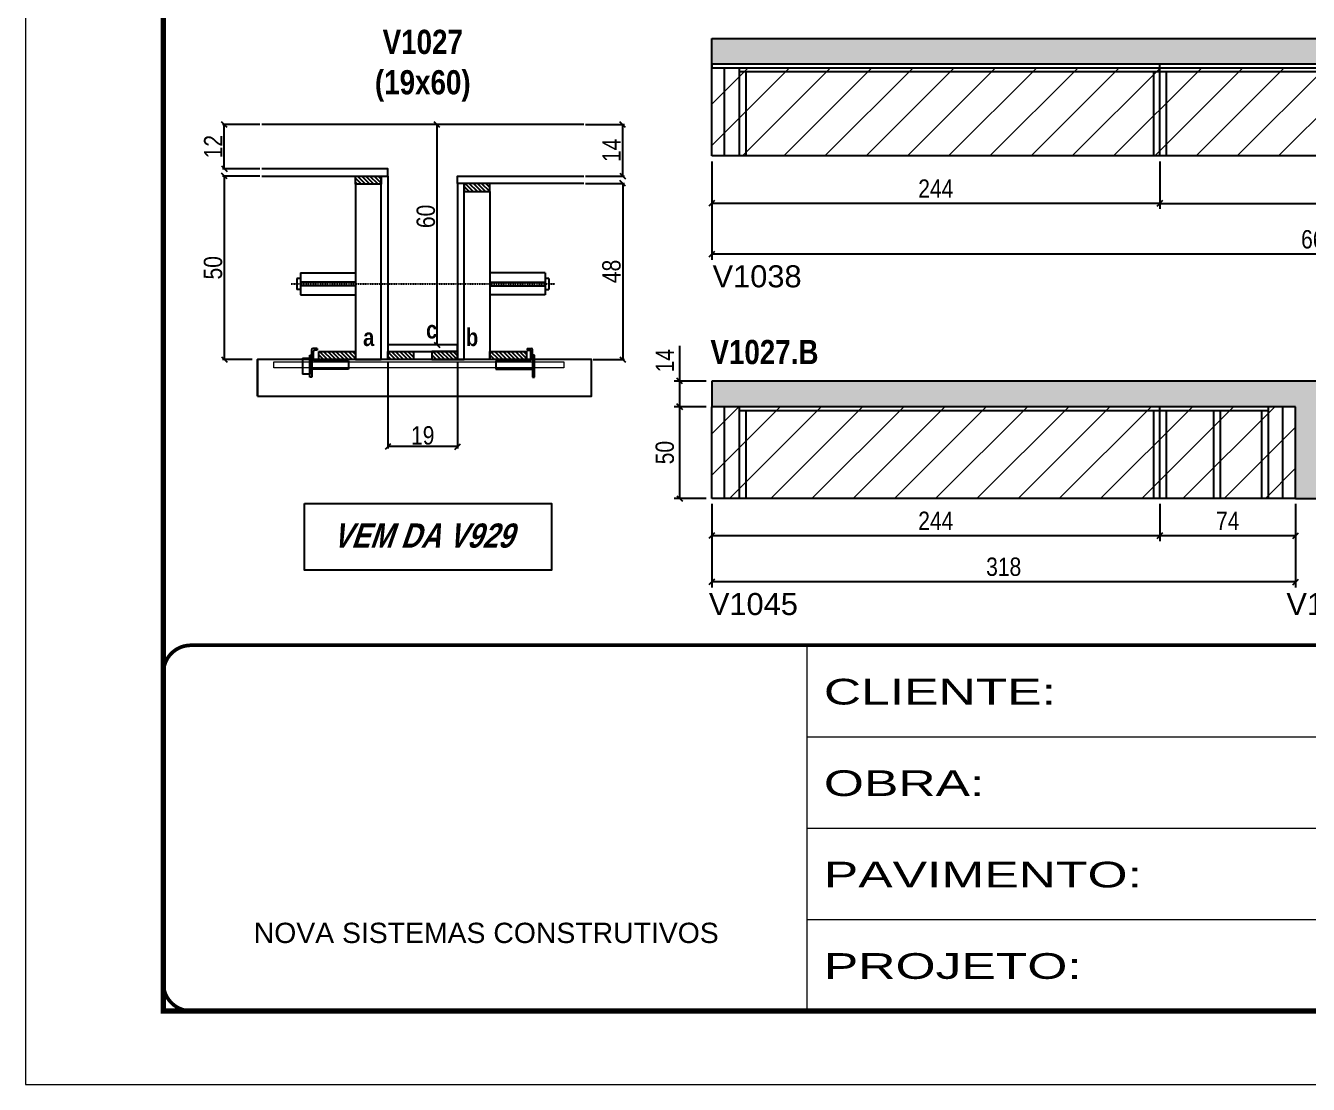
# Model space of a CAD drawing. Extents: x 3309 to 9563, y -2522 to 14608.
# Drawn here: x 3309 to 4008, y 7815 to 8392 of the extents above; entities that cross this region are included whole.
import ezdxf

# ---------------------------------------------------------------- set-up
doc = ezdxf.new("R2010")
doc.units = 0
for name, pattern in [('CONTINUO', [0]), ('DASHED', [0.75, 0.5, -0.25]), ('HIDDEN', [0.375, 0.25, -0.125])]:
    doc.linetypes.add(name, pattern=pattern)
for name, color, linetype in [('5', 5, 'Continuous'), ('barrote', 251, 'Continuous'), ('COTA', 241, 'Continuous'), ('detalhes', 4, 'Continuous'), ('NOMENCLATURA', 7, 'Continuous'), ('Painéis', 200, 'Continuous'), ('presilha', 1, 'Continuous'), ('SARR_2.2x10', 60, 'Continuous'), ('SARR_2.2x7', 40, 'Continuous'), ('SARR_3.5x7', 81, 'Continuous'), ('TENSOR', 3, 'Continuous')]:
    doc.layers.add(name, color=color, linetype=linetype)
for name, color, linetype, lineweight in [('CONCRETO', 251, 'Continuous', 25), ('Folhas', 255, 'Continuous', 9), ('Hachura', 251, 'Continuous', 9), ('SARRAFO DE PRESSAO', 251, 'DASHED', 9), ('SCO-___-LAJ', 2, 'Continuous', 0)]:
    doc.layers.add(name, color=color, linetype=linetype, lineweight=lineweight)
doc.styles.add('ARIAL', font='arial.ttf')
doc.styles.add('COTA TECNICA', font='techl___.ttf', dxfattribs={"height": 10})
doc.styles.add('COTA TECNICA 2X', font='techl___.ttf', dxfattribs={"height": 10})
doc.styles.get("Standard").update_dxf_attribs({"font": 'arial.ttf'})
doc.styles.add('TECNICA', font='techb___.ttf', dxfattribs={"height": 10})
doc.styles.add('Tecnologia', font='')
doc.styles.get('Tecnologia').set_extended_font_data('Forgotten Futurist')
doc.dimstyles.new('PAINEL', dxfattribs={"dimtxt": 10, "dimasz": 3, "dimexe": 3, "dimexo": 3, "dimgap": 3, "dimtad": 1, "dimdec": 1, "dimzin": 12, "dimdsep": 46, "dimtxsty": 'COTA TECNICA', "dimblk1": 'OBLIQUE', "dimblk2": 'OBLIQUE', "dimsah": 1, "dimcen": 0.9, "dimclrd": 4, "dimclre": 4, "dimclrt": 240, "dimadec": 1, "dimazin": 3, "dimtfac": 1, "dimtdec": 1, "dimtmove": 0, "dimatfit": 3, "dimfxl": 1, "dimtolj": 1, "dimtzin": 12, "dimarcsym": 0})
doc.dimstyles.new('SECAO', dxfattribs={"dimscale": 0.333333, "dimtxt": 5, "dimasz": 9, "dimexe": 3, "dimexo": 3, "dimgap": 3, "dimtad": 1, "dimdec": 1, "dimlfac": 0.5, "dimzin": 12, "dimdsep": 46, "dimtxsty": 'COTA TECNICA 2X', "dimblk1": 'OBLIQUE', "dimblk2": 'OBLIQUE', "dimsah": 1, "dimcen": 0.9, "dimclrd": 4, "dimclre": 4, "dimclrt": 240, "dimadec": 1, "dimazin": 3, "dimtfac": 1, "dimtdec": 1, "dimtmove": 0, "dimatfit": 3, "dimfxl": 1, "dimtolj": 1, "dimtzin": 12, "dimarcsym": 0})
pattern_1 = [(135, (36742.1346, -115302.2504), (-1.122532015, -1.122532015), [])]
pattern_2 = [(50, (-4768.5, -1539.268), (5.46554, -0.4781726), [0.5715, -6.2865]), (355, (-4768.5, -1539.268), (-1.0573026, 5.7317054), [0.4572, -5.0292175]), (100.451445, (-4768.0445, -1539.308), (4.4082374, 5.2535326), [0.4857003, -5.3427073]), (46.1842, (-4768.5, -1537.744), (8.1323712, -1.26127), [0.85725, -9.42975]), (96.63556, (-4767.822, -1537.849), (7.122124, 7.4227837), [0.7285507, -8.014068]), (351.18415, (-4768.5, -1537.744), (7.122124, 7.4227837), [0.685799, -7.543792]), (21, (-4767.738, -1538.125), (4.5484317, -3.067956), [0.5715, -6.2865]), (326, (-4767.738, -1538.125), (1.8540609, 5.525639), [0.4572, -5.0292]), (71.451445, (-4767.359, -1538.3806), (6.4024926, 2.457683), [0.4857003, -5.3426981]), (37.5, (-4768.5, -1539.268), (0.0926581, 2.53665117), [0, -4.96824, 0, -5.1054, 0, -5.04825]), (7.5, (-4768.5, -1539.268), (2.0045899, 3.00541724), [0, -2.91084, 0, -4.85394, 0, -1.92405]), (327.5, (-4770.1993, -1539.268), (4.06771786, -0.17186232), [0, -1.905, 0, -5.9436, 0, -7.8867]), (317.5, (-4770.9613, -1539.268), (4.4438754, 0.7627947), [0, -2.4765, 0, -3.94716, 0, -5.6007])]

# ---------------------------------------------------------------- blocks, each defined once
blk = doc.blocks.new('9999999999')
at = {"color": 30, "linetype": 'CONTINUO'}
for p, q in [((98564.56, 34230.21), (98564.56, 34429.45)), ((98564.56, 34379.64), (99583.98, 34379.64)), ((98564.56, 34329.83), (99487.98, 34329.83)), ((98564.56, 34280.02), (99487.98, 34280.02))]:
    blk.add_line(p, q, dxfattribs=at)
at = {"color": 30, "linetype": 'CONTINUO', "const_width": 2}
blk.add_lwpolyline([(99583.98, 34230.21), (99583.98, 34414.45, 0.414214), (99568.98, 34429.45), (98228.98, 34429.45, 0.414214), (98213.98, 34414.45), (98213.98, 34245.21, 0.414214), (98228.98, 34230.21), (99583.98, 34230.21)], format="xyb", dxfattribs=at)
at = {"layer": 'Folhas'}
blk.add_lwpolyline([(98138.98, 34190.21), (99623.98, 34190.21), (99623.98, 35240.21), (98138.98, 35240.21)], close=True, dxfattribs=at)
at = {"layer": 'Folhas', "color": 30, "const_width": 3}
blk.add_lwpolyline([(98213.98, 34230.21), (99583.98, 34230.21), (99583.98, 35200.21), (98213.98, 35200.21)], close=True, dxfattribs=at)
at = {"color": 7, "linetype": 'Continuous', "ltscale": 5, "style": 'ARIAL'}
blk.add_text('NOVA SISTEMAS CONSTRUTIVOS', height=11.0592, dxfattribs=at).set_placement((98263.19, 34267.21))
at = {"layer": 'Folhas', "color": 7, "style": 'Tecnologia', "width": 1.5}
for s, p in [('CLIENTE:', (98573.65, 34397.17)), ('OBRA:', (98573.65, 34347.31)), ('PAVIMENTO:', (98573.65, 34297.5)), ('PROJETO:', (98573.65, 34247.69))]:
    blk.add_text(s, height=14, dxfattribs=at).set_placement(p)
blk = doc.blocks.new('_Oblique')
at = {"color": 0, "linetype": 'ByBlock', "lineweight": -2}
blk.add_line((-0.5, -0.5), (0.5, 0.5), dxfattribs=at)
blk = doc.blocks.new('*D666')
at = {"layer": 'COTA', "color": 4, "lineweight": -2, "transparency": 16777216}
for p, q in [((3506.6, 8208.92), (3506.6, 8161.45)), ((3544.6, 8208.92), (3544.6, 8161.45)), ((3544.6, 8162.45), (3506.6, 8162.45))]:
    blk.add_line(p, q, dxfattribs=at)
at = {"layer": 'Defpoints', "color": 0, "transparency": 16777216}
for p in [(3506.6, 8209.92), (3544.6, 8209.92), (3506.6, 8162.45)]:
    blk.add_point(p, dxfattribs=at)
at = {"layer": 'COTA', "color": 4, "lineweight": -2, "transparency": 16777216, "xscale": 3, "yscale": 3, "zscale": 3, "rotation": 180}
blk.add_blockref('_Oblique', (3506.6, 8162.45), dxfattribs=at)
at = {"layer": 'COTA', "color": 4, "lineweight": -2, "transparency": 16777216, "xscale": 3, "yscale": 3, "zscale": 3}
blk.add_blockref('_Oblique', (3544.6, 8162.45), dxfattribs=at)
at = {"layer": 'COTA', "color": 240, "transparency": 16777216, "insert": (3525.6, 8168.53), "char_height": 10, "attachment_point": 5, "style": 'COTA TECNICA 2X'}
blk.add_mtext('\\A1;19', dxfattribs=at)
blk = doc.blocks.new('PRESILHA METÁLICA 1')
at = {"layer": 'presilha'}
for p, q in [((12, 21), (8.6, 21)), ((12, 21), (12, 19.5)), ((0, 13), (6, 13)), ((0, 13), (0, 0)), ((6, 15.5), (7.5, 15.5)), ((6, -2.5), (6, 15.5)), ((6, 13), (6, 0)), ((7.5, 10.6), (7.5, 19.9)), ((7.5, 15.5), (7.5, -2.5)), ((9, 11.6), (9, 18.9)), ((12, 19.5), (9.6, 19.5)), ((37.5, 11), (9.6, 11)), ((37.5, 11), (37.5, 4.1)), ((6, 0), (0, 0)), ((37.5, 4.1), (7.5, 4.1)), ((7.5, -2.5), (6, -2.5))]:
    blk.add_line(p, q, dxfattribs=at)
for centre, radius, start, end in [((8.6, 19.9), 1.14, 90, 180), ((9.6, 18.9), 0.57, 90, 180), ((9.6, 11.6), 0.57, 180, 270)]:
    blk.add_arc(centre, radius, start, end, dxfattribs=at)
blk = doc.blocks.new('PRESILHA METÁLICA 2')
at = {"layer": 'presilha'}
for p, q in [((-5.2, 23.5), (-5.2, 22)), ((-5.2, 23.5), (-1.9, 23.5)), ((-5.2, 22), (-2.8, 22)), ((-2.2, 14.1), (-2.2, 21.4)), ((-0.8, 14.6), (-0.8, 22.4)), ((-30.8, 13.5), (-30.8, 6.6)), ((-30.8, 13.5), (-2.8, 13.5)), ((0.8, 18), (-0.8, 18)), ((-0.8, 18), (-0.8, 0)), ((0.8, 0), (0.8, 18)), ((-30.8, 6.6), (-0.8, 6.6)), ((-0.8, 0), (0.8, 0))]:
    blk.add_line(p, q, dxfattribs=at)
for centre, radius, start, end in [((-2.8, 21.4), 0.57, 0, 90), ((-1.9, 22.4), 1.14, 0, 90), ((-2.8, 14.1), 0.57, 270, 0)]:
    blk.add_arc(centre, radius, start, end, dxfattribs=at)
blk = doc.blocks.new('*D667')
at = {"layer": 'COTA', "color": 4, "lineweight": -2, "transparency": 16777216}
for p, q in [((3436.9, 8309.92), (3416.55, 8309.92)), ((3417.55, 8309.92), (3417.55, 8209.92)), ((3432.78, 8209.92), (3416.55, 8209.92))]:
    blk.add_line(p, q, dxfattribs=at)
at = {"layer": 'Defpoints', "color": 0, "transparency": 16777216}
for p in [(3437.9, 8309.92), (3417.55, 8209.92), (3433.78, 8209.92)]:
    blk.add_point(p, dxfattribs=at)
at = {"layer": 'COTA', "color": 4, "lineweight": -2, "transparency": 16777216, "xscale": 3, "yscale": 3, "zscale": 3}
for p, rotation in [((3417.55, 8309.92), 90), ((3417.55, 8209.92), 270)]:
    blk.add_blockref('_Oblique', p, dxfattribs=dict(at, rotation=rotation))
at = {"layer": 'COTA', "color": 240, "transparency": 16777216, "insert": (3411.44, 8259.92), "char_height": 10, "attachment_point": 5, "rotation": 90, "style": 'COTA TECNICA 2X'}
blk.add_mtext('\\A1;50', dxfattribs=at)
blk = doc.blocks.new('*D668')
at = {"layer": 'COTA', "color": 4, "lineweight": -2, "transparency": 16777216}
for p, q in [((3614.29, 8305.92), (3635.51, 8305.92)), ((3634.51, 8305.92), (3634.51, 8209.92)), ((3618.41, 8209.92), (3635.51, 8209.92))]:
    blk.add_line(p, q, dxfattribs=at)
at = {"layer": 'Defpoints', "color": 0, "transparency": 16777216}
for p in [(3613.29, 8305.92), (3617.41, 8209.92), (3634.51, 8209.92)]:
    blk.add_point(p, dxfattribs=at)
at = {"layer": 'COTA', "color": 4, "lineweight": -2, "transparency": 16777216, "xscale": 3, "yscale": 3, "zscale": 3}
for p, rotation in [((3634.51, 8305.92), 90), ((3634.51, 8209.92), 270)]:
    blk.add_blockref('_Oblique', p, dxfattribs=dict(at, rotation=rotation))
at = {"layer": 'COTA', "color": 240, "transparency": 16777216, "insert": (3628.42, 8257.92), "char_height": 10, "attachment_point": 5, "rotation": 90, "style": 'COTA TECNICA 2X'}
blk.add_mtext('\\A1;48', dxfattribs=at)
blk = doc.blocks.new('*D669')
at = {"layer": 'COTA', "color": 4, "lineweight": -2, "transparency": 16777216}
for p, q in [((3543.6, 8337.92), (3532.42, 8337.92)), ((3533.42, 8217.92), (3533.42, 8337.92)), ((3543.6, 8217.92), (3532.42, 8217.92))]:
    blk.add_line(p, q, dxfattribs=at)
at = {"layer": 'Defpoints', "color": 0, "transparency": 16777216}
for p in [(3533.42, 8337.92), (3544.6, 8337.92), (3544.6, 8217.92)]:
    blk.add_point(p, dxfattribs=at)
at = {"layer": 'COTA', "color": 4, "lineweight": -2, "transparency": 16777216, "xscale": 3, "yscale": 3, "zscale": 3}
for p, rotation in [((3533.42, 8337.92), 90), ((3533.42, 8217.92), 270)]:
    blk.add_blockref('_Oblique', p, dxfattribs=dict(at, rotation=rotation))
at = {"layer": 'COTA', "color": 240, "transparency": 16777216, "insert": (3527.32, 8287.92), "char_height": 10, "attachment_point": 5, "rotation": 90, "style": 'COTA TECNICA 2X'}
blk.add_mtext('\\A1;60', dxfattribs=at)
blk = doc.blocks.new('*D670')
at = {"layer": 'COTA', "color": 4, "lineweight": -2, "transparency": 16777216}
for p, q in [((3614.29, 8337.92), (3635.51, 8337.92)), ((3634.51, 8309.92), (3634.51, 8337.92)), ((3614.29, 8309.92), (3635.51, 8309.92))]:
    blk.add_line(p, q, dxfattribs=at)
at = {"layer": 'Defpoints', "color": 0, "transparency": 16777216}
for p in [(3613.29, 8337.92), (3634.51, 8337.92), (3613.29, 8309.92)]:
    blk.add_point(p, dxfattribs=at)
at = {"layer": 'COTA', "color": 4, "lineweight": -2, "transparency": 16777216, "xscale": 3, "yscale": 3, "zscale": 3}
for p, rotation in [((3634.51, 8337.92), 90), ((3634.51, 8309.92), 270)]:
    blk.add_blockref('_Oblique', p, dxfattribs=dict(at, rotation=rotation))
at = {"layer": 'COTA', "color": 240, "transparency": 16777216, "insert": (3628.44, 8323.92), "char_height": 10, "attachment_point": 5, "rotation": 90, "style": 'COTA TECNICA 2X'}
blk.add_mtext('\\A1;14', dxfattribs=at)
blk = doc.blocks.new('*D679')
at = {"layer": 'COTA', "color": 4, "lineweight": -2, "transparency": 16777216}
for p, q in [((3436.9, 8337.92), (3416.55, 8337.92)), ((3417.55, 8313.92), (3417.55, 8337.92)), ((3436.9, 8313.92), (3416.55, 8313.92))]:
    blk.add_line(p, q, dxfattribs=at)
at = {"layer": 'Defpoints', "color": 0, "transparency": 16777216}
for p in [(3417.55, 8337.92), (3437.9, 8337.92), (3437.9, 8313.92)]:
    blk.add_point(p, dxfattribs=at)
at = {"layer": 'COTA', "color": 4, "lineweight": -2, "transparency": 16777216, "xscale": 3, "yscale": 3, "zscale": 3}
for p, rotation in [((3417.55, 8337.92), 90), ((3417.55, 8313.92), 270)]:
    blk.add_blockref('_Oblique', p, dxfattribs=dict(at, rotation=rotation))
at = {"layer": 'COTA', "color": 240, "transparency": 16777216, "insert": (3411.49, 8325.92), "char_height": 10, "attachment_point": 5, "rotation": 90, "style": 'COTA TECNICA 2X'}
blk.add_mtext('\\A1;12', dxfattribs=at)
blk = doc.blocks.new('*D671')
at = {"layer": 'COTA', "color": 4, "linetype": 'ByBlock', "lineweight": -2, "transparency": 16777216}
for p, q in [((3682.99, 8317.91), (3682.99, 8291.99)), ((3926.99, 8317.91), (3926.99, 8291.99)), ((3926.99, 8294.99), (3682.99, 8294.99))]:
    blk.add_line(p, q, dxfattribs=at)
at = {"layer": 'Defpoints', "color": 0, "linetype": 'ByBlock', "transparency": 16777216}
for p in [(3682.99, 8320.91), (3926.99, 8320.91), (3682.99, 8294.99)]:
    blk.add_point(p, dxfattribs=at)
at = {"layer": 'COTA', "color": 4, "linetype": 'ByBlock', "lineweight": -2, "transparency": 16777216, "xscale": 3, "yscale": 3, "zscale": 3, "rotation": 180}
blk.add_blockref('_Oblique', (3682.99, 8294.99), dxfattribs=at)
at = {"layer": 'COTA', "color": 4, "linetype": 'ByBlock', "lineweight": -2, "transparency": 16777216, "xscale": 3, "yscale": 3, "zscale": 3}
blk.add_blockref('_Oblique', (3926.99, 8294.99), dxfattribs=at)
at = {"layer": 'COTA', "color": 240, "linetype": 'ByBlock', "transparency": 16777216, "insert": (3804.99, 8303.06), "char_height": 10, "attachment_point": 5, "style": 'COTA TECNICA'}
blk.add_mtext('\\A1;244', dxfattribs=at)
blk = doc.blocks.new('*D680')
at = {"layer": 'COTA', "color": 4, "linetype": 'ByBlock', "lineweight": -2, "transparency": 16777216}
for p, q in [((3682.99, 8317.91), (3682.99, 8264.28)), ((4343.99, 8317.91), (4343.99, 8264.28)), ((4343.99, 8267.28), (3682.99, 8267.28))]:
    blk.add_line(p, q, dxfattribs=at)
at = {"layer": 'Defpoints', "color": 0, "linetype": 'ByBlock', "transparency": 16777216}
for p in [(3682.99, 8320.91), (4343.99, 8320.91), (3682.99, 8267.28)]:
    blk.add_point(p, dxfattribs=at)
at = {"layer": 'COTA', "color": 4, "linetype": 'ByBlock', "lineweight": -2, "transparency": 16777216, "xscale": 3, "yscale": 3, "zscale": 3, "rotation": 180}
blk.add_blockref('_Oblique', (3682.99, 8267.28), dxfattribs=at)
at = {"layer": 'COTA', "color": 4, "linetype": 'ByBlock', "lineweight": -2, "transparency": 16777216, "xscale": 3, "yscale": 3, "zscale": 3}
blk.add_blockref('_Oblique', (4343.99, 8267.28), dxfattribs=at)
at = {"layer": 'COTA', "color": 240, "linetype": 'ByBlock', "transparency": 16777216, "insert": (4013.49, 8275.38), "char_height": 10, "attachment_point": 5, "style": 'COTA TECNICA'}
blk.add_mtext('\\A1;661', dxfattribs=at)
blk = doc.blocks.new('*D672')
at = {"layer": 'COTA', "color": 4, "lineweight": -2, "transparency": 16777216}
for p, q in [((3926.99, 8317.91), (3926.99, 8291.99)), ((4170.99, 8317.91), (4170.99, 8291.99)), ((3926.99, 8294.99), (4170.99, 8294.99))]:
    blk.add_line(p, q, dxfattribs=at)
at = {"layer": 'Defpoints', "color": 0, "transparency": 16777216}
for p in [(3926.99, 8320.91, 0), (4170.99, 8320.91, 0), (4170.99, 8294.99)]:
    blk.add_point(p, dxfattribs=at)
at = {"layer": 'COTA', "color": 4, "lineweight": -2, "transparency": 16777216, "xscale": 3, "yscale": 3, "zscale": 3, "rotation": 180}
blk.add_blockref('_Oblique', (3926.99, 8294.99), dxfattribs=at)
at = {"layer": 'COTA', "color": 4, "lineweight": -2, "transparency": 16777216, "xscale": 3, "yscale": 3, "zscale": 3}
blk.add_blockref('_Oblique', (4170.99, 8294.99), dxfattribs=at)
at = {"layer": 'COTA', "color": 240, "transparency": 16777216, "insert": (4048.99, 8303.06), "char_height": 10, "attachment_point": 5, "style": 'COTA TECNICA'}
blk.add_mtext('\\A1;244', dxfattribs=at)
blk = doc.blocks.new('*D685')
at = {"layer": 'COTA', "color": 4, "linetype": 'ByBlock', "lineweight": -2, "transparency": 16777216}
for p, q in [((3682.99, 8131.22), (3682.99, 8085.73)), ((4000.95, 8131.22), (4000.95, 8085.73)), ((4000.95, 8088.73), (3682.99, 8088.73))]:
    blk.add_line(p, q, dxfattribs=at)
at = {"layer": 'Defpoints', "color": 0, "linetype": 'ByBlock', "transparency": 16777216}
for p in [(3682.99, 8134.22), (4000.95, 8134.22), (3682.99, 8088.73)]:
    blk.add_point(p, dxfattribs=at)
at = {"layer": 'COTA', "color": 4, "linetype": 'ByBlock', "lineweight": -2, "transparency": 16777216, "xscale": 3, "yscale": 3, "zscale": 3, "rotation": 180}
blk.add_blockref('_Oblique', (3682.99, 8088.73), dxfattribs=at)
at = {"layer": 'COTA', "color": 4, "linetype": 'ByBlock', "lineweight": -2, "transparency": 16777216, "xscale": 3, "yscale": 3, "zscale": 3}
blk.add_blockref('_Oblique', (4000.95, 8088.73), dxfattribs=at)
at = {"layer": 'COTA', "color": 240, "linetype": 'ByBlock', "transparency": 16777216, "insert": (3841.97, 8096.97), "char_height": 10, "attachment_point": 5, "style": 'COTA TECNICA'}
blk.add_mtext('\\A1;318', dxfattribs=at)
blk = doc.blocks.new('*D686')
at = {"layer": 'COTA', "color": 4, "lineweight": -2, "transparency": 16777216}
for p, q in [((3682.99, 8131.22), (3682.99, 8110.98)), ((3926.99, 8131.22), (3926.99, 8110.98)), ((3682.99, 8113.98), (3926.99, 8113.98))]:
    blk.add_line(p, q, dxfattribs=at)
at = {"layer": 'Defpoints', "color": 0, "transparency": 16777216}
for p in [(3682.99, 8134.22), (3926.99, 8134.22), (3926.99, 8113.98)]:
    blk.add_point(p, dxfattribs=at)
at = {"layer": 'COTA', "color": 4, "lineweight": -2, "transparency": 16777216, "xscale": 3, "yscale": 3, "zscale": 3, "rotation": 180}
blk.add_blockref('_Oblique', (3682.99, 8113.98), dxfattribs=at)
at = {"layer": 'COTA', "color": 4, "lineweight": -2, "transparency": 16777216, "xscale": 3, "yscale": 3, "zscale": 3}
blk.add_blockref('_Oblique', (3926.99, 8113.98), dxfattribs=at)
at = {"layer": 'COTA', "color": 240, "transparency": 16777216, "insert": (3804.99, 8122.05), "char_height": 10, "attachment_point": 5, "style": 'COTA TECNICA'}
blk.add_mtext('\\A1;244', dxfattribs=at)
blk = doc.blocks.new('*D687')
at = {"layer": 'COTA', "color": 4, "lineweight": -2, "transparency": 16777216}
for p, q in [((3926.99, 8131.22), (3926.99, 8110.98)), ((4000.95, 8131.22), (4000.95, 8110.98)), ((3926.99, 8113.98), (4000.95, 8113.98))]:
    blk.add_line(p, q, dxfattribs=at)
at = {"layer": 'Defpoints', "color": 0, "transparency": 16777216}
for p in [(3926.99, 8134.22), (4000.95, 8134.22), (4000.95, 8113.98)]:
    blk.add_point(p, dxfattribs=at)
at = {"layer": 'COTA', "color": 4, "lineweight": -2, "transparency": 16777216, "xscale": 3, "yscale": 3, "zscale": 3, "rotation": 180}
blk.add_blockref('_Oblique', (3926.99, 8113.98), dxfattribs=at)
at = {"layer": 'COTA', "color": 4, "lineweight": -2, "transparency": 16777216, "xscale": 3, "yscale": 3, "zscale": 3}
blk.add_blockref('_Oblique', (4000.95, 8113.98), dxfattribs=at)
at = {"layer": 'COTA', "color": 240, "transparency": 16777216, "insert": (3963.97, 8122.05), "char_height": 10, "attachment_point": 5, "style": 'COTA TECNICA'}
blk.add_mtext('\\A1;74', dxfattribs=at)
blk = doc.blocks.new('*D692')
at = {"layer": 'COTA', "color": 4, "lineweight": -2, "transparency": 16777216}
for p, q in [((3679.99, 8184.22), (3662.56, 8184.22)), ((3665.56, 8134.22), (3665.56, 8184.22)), ((3679.99, 8134.22), (3662.56, 8134.22))]:
    blk.add_line(p, q, dxfattribs=at)
at = {"layer": 'Defpoints', "color": 0, "transparency": 16777216}
for p in [(3665.56, 8184.22), (3682.99, 8184.22, 0), (3682.99, 8134.22, 0)]:
    blk.add_point(p, dxfattribs=at)
at = {"layer": 'COTA', "color": 4, "lineweight": -2, "transparency": 16777216, "xscale": 3, "yscale": 3, "zscale": 3}
for p, rotation in [((3665.56, 8184.22), 90), ((3665.56, 8134.22), 270)]:
    blk.add_blockref('_Oblique', p, dxfattribs=dict(at, rotation=rotation))
at = {"layer": 'COTA', "color": 240, "transparency": 16777216, "insert": (3657.45, 8159.22), "char_height": 10, "attachment_point": 5, "rotation": 90, "style": 'COTA TECNICA'}
blk.add_mtext('\\A1;50', dxfattribs=at)
blk = doc.blocks.new('*D693')
at = {"layer": 'COTA', "color": 4, "lineweight": -2, "transparency": 16777216}
for p, q in [((3665.56, 8198.22), (3665.56, 8217.34)), ((3679.99, 8198.22), (3662.56, 8198.22)), ((3665.56, 8184.22), (3665.56, 8198.22)), ((3679.99, 8184.22), (3662.56, 8184.22))]:
    blk.add_line(p, q, dxfattribs=at)
at = {"layer": 'Defpoints', "color": 0, "transparency": 16777216}
for p in [(3665.56, 8198.22), (3682.99, 8198.22, 0), (3682.99, 8184.22, 0)]:
    blk.add_point(p, dxfattribs=at)
at = {"layer": 'COTA', "color": 4, "lineweight": -2, "transparency": 16777216, "xscale": 3, "yscale": 3, "zscale": 3}
for p, rotation in [((3665.56, 8198.22), 90), ((3665.56, 8184.22), 270)]:
    blk.add_blockref('_Oblique', p, dxfattribs=dict(at, rotation=rotation))
at = {"layer": 'COTA', "color": 240, "transparency": 16777216, "insert": (3657.49, 8209.28), "char_height": 10, "attachment_point": 5, "rotation": 90, "style": 'COTA TECNICA'}
blk.add_mtext('\\A1;14', dxfattribs=at)

msp = doc.modelspace()

# ---------------------------------------------------------------- hatches: boundary and pattern name
at = {"layer": 'COTA'}
h = msp.add_hatch(dxfattribs=at)
h.set_pattern_fill('AR-CONC', color=256, scale=0.03)
h.set_pattern_definition(pattern_2)
h.paths.add_polyline_path([(4373.99, 8370.91), (4664.49, 8370.91), (4664.49, 8384.91), (3682.99, 8384.91), (3682.99, 8370.91), (4343.99, 8370.91), (4343.99, 8320.91), (4373.99, 8320.91)])
h = msp.add_hatch(dxfattribs=at)
h.set_pattern_fill('AR-CONC', color=256, scale=0.03)
h.set_pattern_definition(pattern_2)
h.paths.add_polyline_path([(4000.95, 8134.22), (4030.95, 8134.22), (4030.95, 8182.22), (4688.95, 8182.22), (4688.95, 8198.22), (3682.99, 8198.22), (3682.99, 8184.22), (4000.95, 8184.22)])
at = {"layer": 'Hachura', "linetype": 'ByBlock'}
h = msp.add_hatch(dxfattribs=at)
h.set_pattern_fill('ANSI31', color=256, scale=5)
h.set_pattern_definition([(45, (-4768.5, -1539.268), (-11.22532, 11.22532), [])])
h.paths.add_polyline_path([(3926.99, 8368.91), (3682.99, 8368.91), (3682.99, 8320.91), (3926.99, 8320.91)])
h.paths.add_polyline_path([(3926.99, 8368.91), (3926.99, 8320.91), (4170.99, 8320.91), (4170.99, 8368.91)])
h.paths.add_polyline_path([(4343.99, 8320.91), (4343.99, 8368.91), (4170.99, 8368.91), (4170.99, 8320.91)])
h.paths.add_polyline_path([(3682.99, 8184.22), (3682.99, 8134.22), (3926.99, 8134.22), (3926.99, 8184.22)])
h.paths.add_polyline_path([(4000.95, 8184.22), (3926.99, 8184.22), (3926.99, 8134.22), (4000.95, 8134.22)])
h.paths.add_polyline_path([(4444.95, 8134.22), (4444.95, 8182.22), (4200.95, 8182.22), (4200.95, 8134.22)])
h.paths.add_polyline_path([(4688.95, 8134.22), (4688.95, 8182.22), (4444.95, 8182.22), (4444.95, 8134.22)])
at = {"layer": 'SARR_2.2x10'}
h = msp.add_hatch(dxfattribs=at)
h.set_pattern_fill('ANSI31', color=256, scale=0.5, angle=90)
h.set_pattern_definition([(135, (36662.5346, -115302.2504), (-1.122532015, -1.122532015), [])])
h.paths.add_polyline_path([(3469, 8214.32), (3469, 8209.92), (3489, 8209.92), (3489, 8214.32)])
h = msp.add_hatch(dxfattribs=at)
h.set_pattern_fill('ANSI31', color=256, scale=0.5, angle=90)
h.set_pattern_definition([(135, (36755.7346, -115302.2504), (-1.122532015, -1.122532015), [])])
h.paths.add_polyline_path([(3562.2, 8214.32), (3562.2, 8209.92), (3582.2, 8209.92), (3582.2, 8214.32)])
at = {"layer": 'SARR_2.2x7'}
h = msp.add_hatch(dxfattribs=at)
h.set_pattern_fill('ANSI31', color=256, scale=0.5, angle=90)
h.set_pattern_definition([(135, (36676.5346, -115206.6504), (-1.122532015, -1.122532015), [])])
h.paths.add_polyline_path([(3503, 8309.92), (3503, 8305.52), (3489, 8305.52), (3489, 8309.92)])
h = msp.add_hatch(dxfattribs=at)
h.set_pattern_fill('ANSI31', color=256, scale=0.5, angle=90)
h.set_pattern_definition([(135, (36656.5346, -115210.6504), (-1.122532015, -1.122532015), [])])
h.paths.add_polyline_path([(3548.2, 8305.92), (3548.2, 8301.52), (3562.2, 8301.52), (3562.2, 8305.92)])
h = msp.add_hatch(dxfattribs=at)
h.set_pattern_fill('ANSI31', color=256, scale=0.5, angle=90)
h.set_pattern_definition(pattern_1)
h.paths.add_polyline_path([(3520.6, 8209.92), (3520.6, 8214.32), (3506.6, 8214.32), (3506.6, 8209.92)])
h = msp.add_hatch(dxfattribs=at)
h.set_pattern_fill('ANSI31', color=256, scale=0.5, angle=90)
h.set_pattern_definition(pattern_1)
h.paths.add_polyline_path([(3530.6, 8214.32), (3530.6, 8209.92), (3544.6, 8209.92), (3544.6, 8214.32)])

# ---------------------------------------------------------------- linework, layer by layer
at = {"ltscale": 3}
for p, q in [((3459, 8257.09), (3459, 8245.09)), ((3459, 8257.09), (3489, 8257.09)), ((3592.2, 8257.09), (3562.2, 8257.09)), ((3592.2, 8257.09), (3592.2, 8245.09)), ((3457, 8254.09), (3457, 8248.09)), ((3459, 8254.09), (3457, 8254.09)), ((3489, 8252.09), (3459, 8252.09)), ((3489, 8250.09), (3459, 8250.09)), ((3562.2, 8252.09), (3592.2, 8252.09)), ((3562.2, 8250.09), (3592.2, 8250.09)), ((3594.2, 8254.09), (3592.2, 8254.09)), ((3594.2, 8254.09), (3594.2, 8248.09)), ((3459, 8248.09), (3457, 8248.09)), ((3459, 8245.09), (3489, 8245.09)), ((3592.2, 8245.09), (3562.2, 8245.09)), ((3592.2, 8248.09), (3594.2, 8248.09))]:
    msp.add_line(p, q, dxfattribs=at)
at = {"layer": 'barrote'}
msp.add_lwpolyline([(3435.54, 8189.92), (3617.46, 8189.92), (3617.46, 8209.92), (3435.54, 8209.92)], close=True, dxfattribs=at)
at = {"layer": 'CONCRETO', "linetype": 'Continuous'}
msp.add_line((3613.29, 8337.92), (3437.9, 8337.92), dxfattribs=at)
at = {"layer": 'COTA'}
for p, q in [((3682.99, 8370.91, 0), (3682.99, 8384.91, 0)), ((3682.99, 8384.91, 0), (4664.49, 8384.91, 0)), ((4688.95, 8198.22, 0), (3682.99, 8198.22, 0)), ((3682.99, 8198.22, 0), (3682.99, 8184.22, 0)), ((4000.95, 8134.22, 0), (4030.95, 8134.22, 0))]:
    msp.add_line(p, q, dxfattribs=at)
at = {"layer": 'detalhes', "color": 250}
msp.add_line((3435.54, 8189.92), (3435.54, 8209.92), dxfattribs=at)
at = {"layer": 'NOMENCLATURA', "elevation": 0}
msp.add_lwpolyline([(3461.16, 8131.56), (3595.7, 8131.56), (3595.7, 8095.1), (3461.16, 8095.1)], close=True, dxfattribs=at)
at = {"layer": 'Painéis', "linetype": 'ByBlock'}
for p, q in [((4343.99, 8370.91, 0), (3682.99, 8370.91, 0)), ((3682.99, 8320.91, 0), (3682.99, 8370.91, 0)), ((3926.99, 8320.91, 0), (3926.99, 8370.91, 0)), ((4343.99, 8320.91, 0), (3682.99, 8320.91, 0)), ((4000.95, 8184.22, 0), (3682.99, 8184.22, 0)), ((3682.99, 8134.22, 0), (3682.99, 8184.22, 0)), ((3926.99, 8134.22, 0), (3926.99, 8184.22, 0)), ((4000.95, 8134.22, 0), (4000.95, 8184.22, 0)), ((4000.95, 8134.22, 0), (3682.99, 8134.22, 0))]:
    msp.add_line(p, q, dxfattribs=at)
at = {"layer": 'Painéis', "linetype": 'ByBlock', "elevation": 0}
msp.add_lwpolyline([(3682.99, 8368.91), (4343.99, 8368.91), (4343.99, 8370.91), (3682.99, 8370.91)], close=True, dxfattribs=at)
at = {"layer": 'Painéis', "linetype": 'Continuous', "elevation": 0}
for points in [[(3437.9, 8309.92), (3506.6, 8309.92), (3506.6, 8313.92), (3437.9, 8313.92)], [(3613.29, 8305.92), (3544.6, 8305.92), (3544.6, 8309.92), (3613.29, 8309.92)]]:
    msp.add_lwpolyline(points, dxfattribs=at)
at = {"layer": 'Painéis', "linetype": 'Continuous'}
for points in [[(3503, 8209.92), (3503, 8309.92), (3506.6, 8309.92), (3506.6, 8209.92)], [(3548.2, 8209.92), (3548.2, 8305.92), (3544.6, 8305.92), (3544.6, 8209.92)], [(3544.6, 8217.92), (3506.6, 8217.92), (3506.6, 8214.32), (3544.6, 8214.32)]]:
    msp.add_lwpolyline(points, close=True, dxfattribs=at)
at = {"layer": 'SARR_2.2x10'}
for points in [[(3469, 8214.32), (3489, 8214.32), (3489, 8209.92), (3469, 8209.92)], [(3562.2, 8214.32), (3582.2, 8214.32), (3582.2, 8209.92), (3562.2, 8209.92)]]:
    msp.add_lwpolyline(points, close=True, dxfattribs=at)
at = {"layer": 'SARR_2.2x7', "linetype": 'Continuous'}
for p, q in [((3689.99, 8320.91, 0), (3689.99, 8368.91, 0)), ((3926.99, 8366.71, 0), (3697.99, 8366.71, 0)), ((4170.99, 8366.71, 0), (3926.99, 8366.71, 0)), ((3689.99, 8134.22, 0), (3689.99, 8184.22, 0)), ((3926.99, 8182.02, 0), (3697.99, 8182.02, 0)), ((3985.95, 8182.02, 0), (3926.99, 8182.02, 0)), ((3993.95, 8134.22, 0), (3993.95, 8184.22, 0))]:
    msp.add_line(p, q, dxfattribs=at)
at = {"layer": 'SARR_2.2x7', "elevation": 0}
for points in [[(3489, 8309.92), (3503, 8309.92), (3503, 8305.52), (3489, 8305.52)], [(3562.2, 8305.92), (3548.2, 8305.92), (3548.2, 8301.52), (3562.2, 8301.52)]]:
    msp.add_lwpolyline(points, close=True, dxfattribs=at)
at = {"layer": 'SARR_2.2x7'}
for points in [[(3506.6, 8214.32), (3520.6, 8214.32), (3520.6, 8209.92), (3506.6, 8209.92)], [(3544.6, 8214.32), (3530.6, 8214.32), (3530.6, 8209.92), (3544.6, 8209.92)]]:
    msp.add_lwpolyline(points, close=True, dxfattribs=at)
at = {"layer": 'SARR_3.5x7'}
for p, q in [((3697.99, 8368.91, 0), (3697.99, 8320.91, 0)), ((3701.49, 8366.71, 0), (3701.49, 8320.91, 0)), ((3923.49, 8366.71, 0), (3923.49, 8320.91, 0)), ((3930.49, 8366.71, 0), (3930.49, 8320.91, 0)), ((3697.99, 8184.22, 0), (3697.99, 8134.22, 0)), ((3701.49, 8182.02, 0), (3701.49, 8134.22, 0)), ((3923.49, 8182.02, 0), (3923.49, 8134.22, 0)), ((3930.49, 8182.02, 0), (3930.49, 8134.22, 0)), ((3956.27, 8182.02, 0), (3956.27, 8134.22, 0)), ((3959.77, 8182.02, 0), (3959.77, 8134.22, 0)), ((3982.45, 8182.02, 0), (3982.45, 8134.22, 0)), ((3985.95, 8184.22, 0), (3985.95, 8134.22, 0))]:
    msp.add_line(p, q, dxfattribs=at)
for points in [[(3503, 8305.52), (3489, 8305.52), (3489, 8209.92), (3503, 8209.92)], [(3548.2, 8301.52), (3562.2, 8301.52), (3562.2, 8209.92), (3548.2, 8209.92)]]:
    msp.add_lwpolyline(points, close=True, dxfattribs=at)
at = {"layer": 'SCO-___-LAJ', "color": 1}
msp.add_lwpolyline([(3444.54, 8208.59), (3602.38, 8208.59), (3602.38, 8205.39), (3444.54, 8205.39)], close=True, dxfattribs=at)
at = {"layer": 'TENSOR', "linetype": 'HIDDEN', "ltscale": 0.5}
msp.add_line((3454, 8251.09), (3597.5, 8251.09), dxfattribs=at)

# ---------------------------------------------------------------- block references
at = {"layer": 'presilha', "xscale": 0.6666666666666666, "yscale": 0.6666666666666666, "zscale": 0.6666666666666666}
for name, p in [('PRESILHA METÁLICA 1', (3460.13, 8201.95)), ('PRESILHA METÁLICA 2', (3585.87, 8200.29))]:
    msp.add_blockref(name, p, dxfattribs=at)
at = {"layer": 'SARRAFO DE PRESSAO', "color": 6, "linetype": 'ByBlock'}
msp.add_blockref('9999999999', (-94829.61, -26375.22), dxfattribs=at)

# ---------------------------------------------------------------- texts
at = {"layer": '5', "linetype": 'Continuous'}
for s, rotation, p in [('V1038', 0.00004, (3683.44, 8249.27, 0)), ('V1045', 359.99996, (3681.44, 8070.71, 0)), ('V1043', 359.99996, (3995.92, 8070.71, 0))]:
    msp.add_text(s, height=12, rotation=rotation, dxfattribs=at).set_placement(p)
at = {"layer": 'detalhes', "style": 'TECNICA'}
for s, p in [('c', (3527.42, 8221.39)), ('a', (3493.12, 8217.28)), ('b', (3549.1, 8217.27))]:
    msp.add_text(s, height=9.6, dxfattribs=at).set_placement(p)
at = {"layer": 'NOMENCLATURA', "style": 'TECNICA'}
msp.add_text('V1027.B', height=13.2, dxfattribs=at).set_placement((3682.27, 8207.41, 0))
at = {"layer": 'NOMENCLATURA', "insert": (3525.63, 8389.61), "char_height": 13.2, "attachment_point": 2, "style": 'TECNICA'}
msp.add_mtext_dynamic_manual_height_columns('V1027\\P(19x60)', width=300.2766, gutter_width=1, heights=[0], dxfattribs=at)
at = {"layer": 'NOMENCLATURA', "insert": (3525.6, 8120.6), "char_height": 13.2, "width": 300.2766, "attachment_point": 2, "style": 'TECNICA'}
msp.add_mtext('{\\Q19;VEM DA V929}', dxfattribs=at)

# ---------------------------------------------------------------- dimensions: what is measured, and where the dimension line sits
at = {"layer": 'COTA'}
for base, p1, p2, dimstyle, picture, middle in [((3417.55, 8337.92), (3437.9, 8313.92), (3437.9, 8337.92), 'SECAO', '*D679', (3411.49, 8325.92)), ((3634.51, 8337.92), (3613.29, 8309.92), (3613.29, 8337.92), 'SECAO', '*D670', (3628.44, 8323.92)), ((3417.55, 8209.92, 0), (3437.9, 8309.92), (3433.78, 8209.92, 0), 'SECAO', '*D667', (3411.44, 8259.92, 0)), ((3634.51, 8209.92, 0), (3613.29, 8305.92), (3617.41, 8209.92, 0), 'SECAO', '*D668', (3628.42, 8257.92, 0)), ((3665.56, 8198.22), (3682.99, 8184.22, 0), (3682.99, 8198.22, 0), 'PAINEL', '*D693', (3657.49, 8209.28)), ((3665.56, 8184.22), (3682.99, 8134.22, 0), (3682.99, 8184.22, 0), 'PAINEL', '*D692', (3657.45, 8159.22))]:
    dim = msp.add_linear_dim(base=base, p1=p1, p2=p2, angle=90, dimstyle=dimstyle, dxfattribs=at)
    dim.commit()
    dim.dimension.update_dxf_attribs({"geometry": picture, "text_midpoint": middle})
for base, p1, p2, angle, picture, middle in [((3533.42, 8337.92), (3544.6, 8217.92), (3544.6, 8337.92), 90, '*D669', (3533.42, 8287.92)), ((3506.6, 8162.45), (3544.6, 8209.92), (3506.6, 8209.92), 180, '*D666', (3525.6, 8162.45))]:
    dim = msp.add_linear_dim(base=base, p1=p1, p2=p2, angle=angle, dimstyle='SECAO', dxfattribs=at)
    dim.commit()
    dim.dimension.update_dxf_attribs({"geometry": picture, "text_midpoint": middle, "dimtype": 160})
at = {"layer": 'COTA', "linetype": 'ByBlock'}
dim = msp.add_linear_dim(base=(3682.99, 8294.99, 0), p1=(3926.99, 8320.91, 0), p2=(3682.99, 8320.91, 0), angle=180, dimstyle='PAINEL', override={"dimtmove": 1}, dxfattribs=at)
dim.commit()
dim.dimension.update_dxf_attribs({"geometry": '*D671', "text_midpoint": (3804.99, 8303.06, 0)})
for base, p1, p2, picture, middle in [((3682.99, 8267.28, 0), (4343.99, 8320.91, 0), (3682.99, 8320.91, 0), '*D680', (4013.49, 8275.38, 0)), ((3682.99, 8088.73, 0), (4000.95, 8134.22, 0), (3682.99, 8134.22, 0), '*D685', (3841.97, 8096.97, 0))]:
    dim = msp.add_linear_dim(base=base, p1=p1, p2=p2, angle=180, dimstyle='PAINEL', dxfattribs=at)
    dim.commit()
    dim.dimension.update_dxf_attribs({"geometry": picture, "text_midpoint": middle})
at = {"layer": 'COTA'}
for base, p1, p2, picture, middle in [((4170.99, 8294.99), (3926.99, 8320.91, 0), (4170.99, 8320.91, 0), '*D672', (4048.99, 8303.06)), ((3926.99, 8113.98, 0), (3682.99, 8134.22, 0), (3926.99, 8134.22, 0), '*D686', (3804.99, 8122.05, 0))]:
    dim = msp.add_linear_dim(base=base, p1=p1, p2=p2, dimstyle='PAINEL', dxfattribs=at)
    dim.commit()
    dim.dimension.update_dxf_attribs({"geometry": picture, "text_midpoint": middle})
dim = msp.add_linear_dim(base=(4000.95, 8113.98, 0), p1=(3926.99, 8134.22, 0), p2=(4000.95, 8134.22, 0), dimstyle='PAINEL', override={"dimtmove": 1}, dxfattribs=at)
dim.commit()
dim.dimension.update_dxf_attribs({"geometry": '*D687', "text_midpoint": (3963.97, 8122.05, 0)})

doc.saveas('drawing.dxf')
